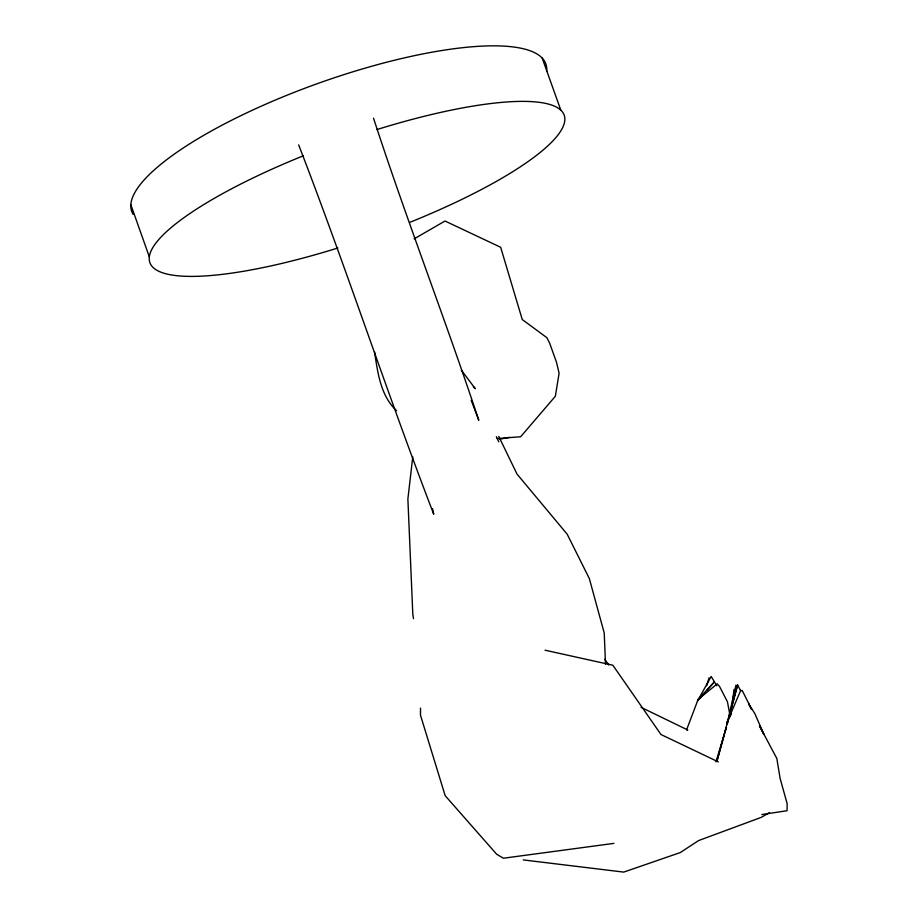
<?xml version="1.0" encoding="UTF-8"?>
<svg xmlns="http://www.w3.org/2000/svg" width="918" height="918" viewBox="0 0 918 918"><rect width="100%" height="100%" fill="white"/><g stroke="black" fill="none" stroke-linecap="round" stroke-linejoin="round"><path stroke-width="1.38" d="M412.767 456.889L407.879 499.002L412.825 614.544A568.46 551.925 -55.9 0 1 413.502 618.675M732.426 702.132L734.067 689.418M727.113 724.21L735.938 685.126M727.194 724.291L728.272 720.228M728.984 717.509L737.59 684.977L740.883 691.22M724.623 733.654L716.82 761.584L737.59 684.977M725.369 730.992L726.482 726.999L715.971 761.722M706.642 685.78L709.063 677.805M686.916 728.972L698.116 699.447L714.422 681.89L706.894 690.405M740.792 690.21L727.022 722.409L731.497 713.619M705.013 692.539L697.496 701.054L711.175 676.451L716.832 685.815M698.116 699.447L717.233 683.853L719.505 686.389L727.423 701.754L729.672 713.688M414.167 238.852L445.012 221.02L500.666 247.286L522.25 319.533L546.876 337.675L549.664 343.217L556.515 362.323L559.096 373.213L555.367 396.243L520.667 436.738L497.2 438.575M769.514 812.648L761.229 817.364L698.575 840.578L680.272 852.57L623.724 872.1L523.271 859.914M499.897 439.148L509.674 437.335M761.871 814.541L787.047 810.732L787.162 803.72L780.128 778.475L776.823 758.475L759.507 725.897L763.673 734.044M613.901 843.378L503.408 858.227L496.649 854.222L445.173 795.676L420.467 715.133A568.46 551.925 -55.9 0 0 420.524 708.088M686.71 730.017L687.811 730.017L641.085 707.365M545.005 650.196L612.845 665.206L661.006 734.549L718.358 761.894M473.367 386.65L475.249 388.658L461.295 370.057M396.553 410.644C380.488 395.784 377.677 372.318 374.533 351.778M604.721 659.239L608.783 665.034M742.18 690.439L751.762 709.522M751.039 708.719L748.675 703.831L754.791 713.515L763.719 733.941M498.772 436.406L516.983 474.044L567.198 534.219L589.322 578.535L604.228 633.018L605.524 664.288M496.34 436.658L498.818 441.81M471.186 400.282L478.783 420.249C445.23 319.016 406.479 219.586 373.523 118.17M298.66 144.872C345.925 267.138 386.65 391.86 433.732 514.241L432.539 508.641M542.171 58.029L560.806 110.149M130.838 204.714L149.324 256.856M376.885 129.576A219.884 49.997 -19.6 0 1 564.18 115.152A219.884 49.997 -19.6 0 1 409.772 222.363M337.939 247.963A219.884 49.997 -19.6 0 1 149.955 262.835A219.884 49.997 -19.6 0 1 303.342 155.796M133.121 214.319A219.815 58.052 -19.6 0 1 326.338 80.486A219.815 58.052 -19.6 0 1 546.669 71.225"/></g></svg>
